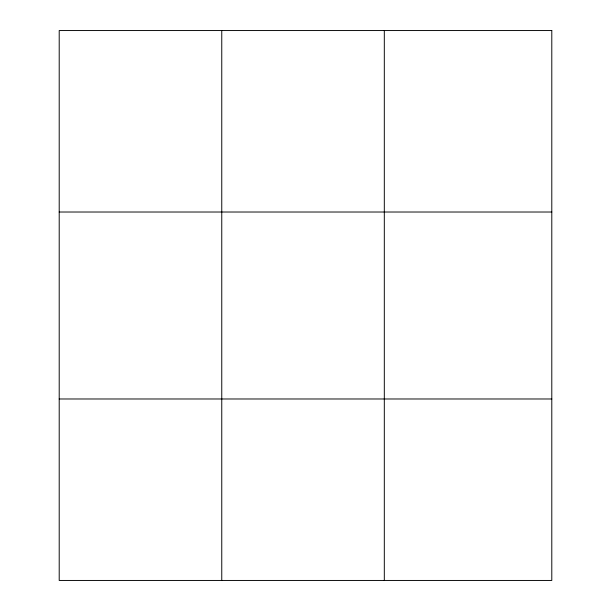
<?xml version="1.0" encoding="UTF-8"?>
<svg xmlns="http://www.w3.org/2000/svg" width="611" height="611" viewBox="0 0 611 611"><rect width="100%" height="100%" fill="white"/><g stroke="black" fill="none" stroke-linecap="round" stroke-linejoin="round"><path stroke-width="0.92" d="M221.762 580.45L221.762 30.55M384.311 580.45L384.311 30.55M59.206 212.017L551.794 212.017M59.206 398.983L551.794 398.983M551.794 30.55L551.794 580.45L59.206 580.45L59.206 30.55L551.794 30.55"/></g></svg>
